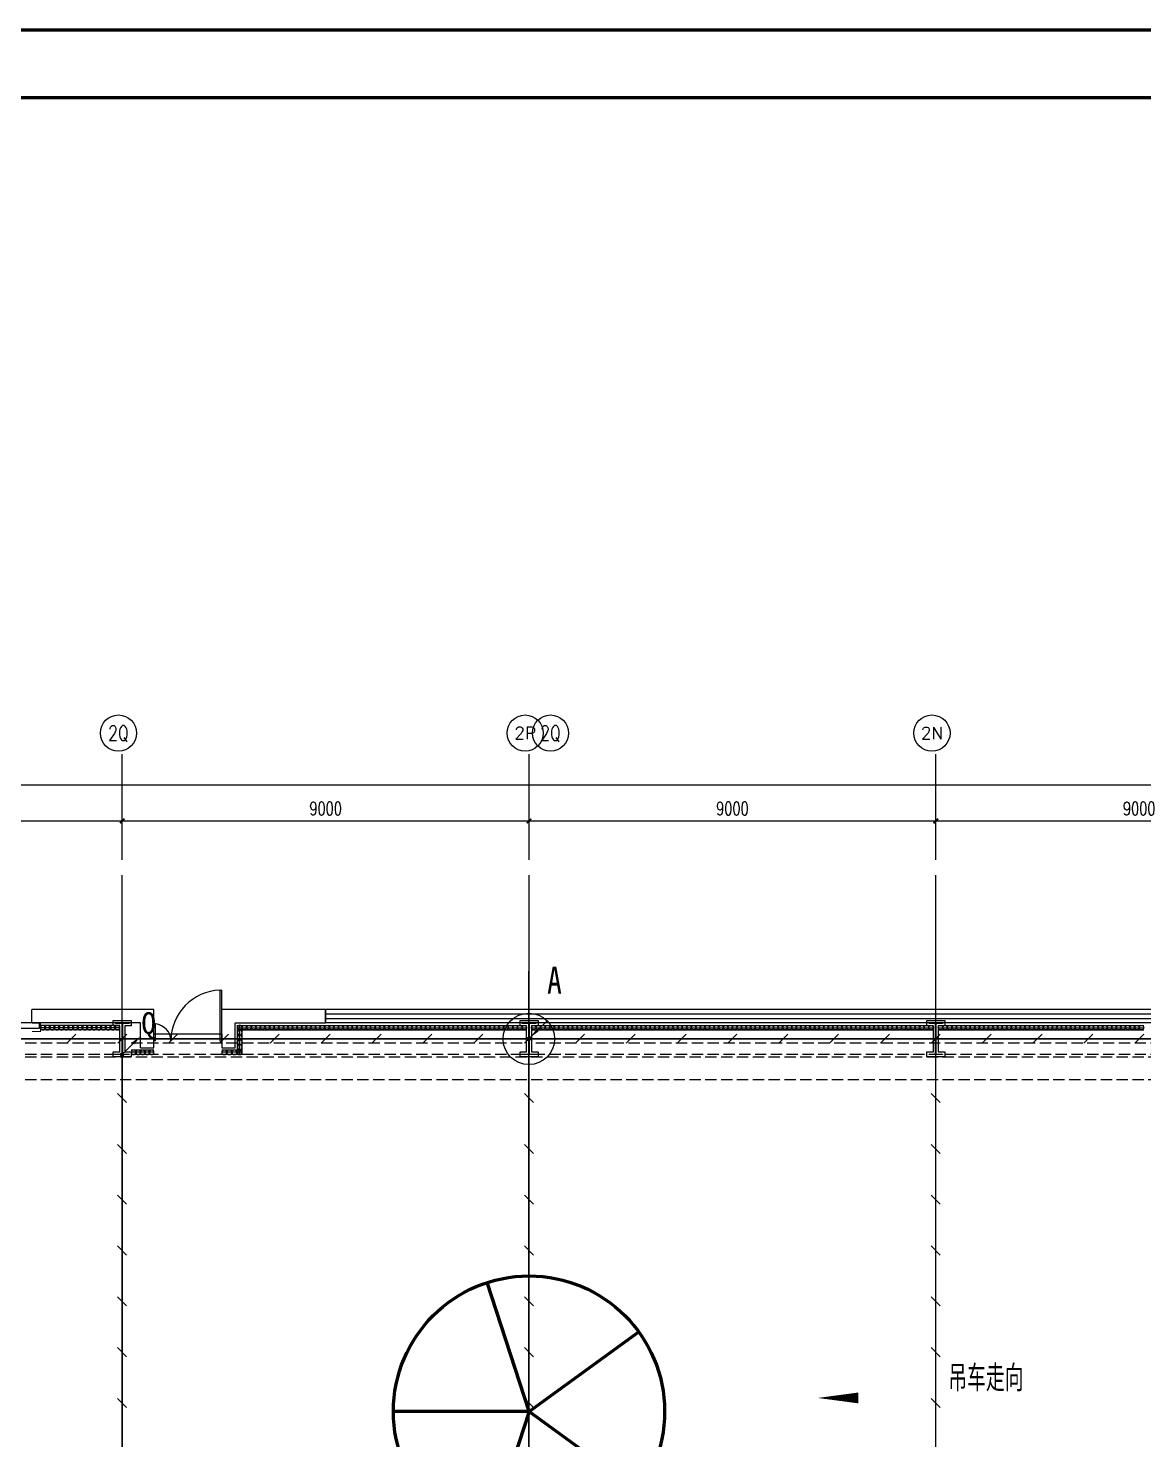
# Model space of a CAD drawing. Extents: x -1396510 to 1250330, y -1892470 to 1623980.
# Drawn here: x -256935 to -232253, y -998987 to -967742 of the extents above; entities that cross this region are included whole.
import ezdxf
from ezdxf.enums import TextEntityAlignment as Align

# ---------------------------------------------------------------- set-up
doc = ezdxf.new("R2010")
doc.units = 0
doc.header["$LTSCALE"] = 1000
doc.header["$MEASUREMENT"] = 0
for name, pattern in [('10平面$0$DASH', [0.35, 0.25, -0.1]), ('CENTER2', [1.125, 0.75, -0.125, 0.125, -0.125]), ('DASH', [0.35, 0.25, -0.1]), ('DOTE', [2.42, 2, -0.2, 0.02, -0.2])]:
    doc.linetypes.add(name, pattern=pattern)
doc.layers.get('Defpoints').update_dxf_attribs({"color": 210})
for name, color, linetype in [('0-cxFrame', 155, 'Continuous'), ('10平面$0$WINDOW', 4, 'Continuous'), ('A-AXIS-D', 1, 'Continuous'), ('A-AXIS-DOTE', 14, 'DOTE'), ('A-HATCH-2', 251, 'Continuous'), ('A-HRAIL', 173, 'Continuous'), ('A-LIN-V', 9, 'Continuous'), ('A-SFCE', 30, 'Continuous'), ('A-WINDOW', 140, 'Continuous'), ('AS-COLN', 6, 'Continuous'), ('AS-WALL', 40, 'Continuous'), ('LWIRE', 4, 'Continuous'), ('SHTLN', 4, 'Continuous'), ('TEL_TEXT', 7, 'Continuous'), ('WIRE-接地', 4, 'Continuous'), ('WIRE-照明', 1, 'Continuous'), ('建-窗', 4, 'Continuous'), ('建-箭头', 3, 'Continuous')]:
    doc.layers.add(name, color=color, linetype=linetype)
doc.layers.add('0-cxText', color=131, linetype='Continuous', lineweight=25)
doc.layers.add('A-云线2', color=3, linetype='Continuous', plot=False)
doc.styles.add('-宋体', font='', dxfattribs={"width": 0.8})
doc.styles.add('_TCH_AXIS', font='COMPLEX', dxfattribs={"bigfont": 'GBCBIG'})
doc.styles.add('_TCH_DIM_T3', font='SIMPLEX', dxfattribs={"width": 0.705882, "bigfont": 'GBCBIG'})
doc.styles.add('A-STANDARD', font='SIMPLEX', dxfattribs={"bigfont": 'GBCBIG'})
doc.styles.add('cx_tuming', font='simhei.ttf')
doc.styles.add('cx_tuqian1', font='')
doc.styles.get("Standard").update_dxf_attribs({"font": 'gbenor.shx', "bigfont": 'gbcbig.shx'})
doc.styles.add('宋体', font='')
doc.styles.add('黑体', font='simhei.ttf', dxfattribs={"height": 12})
doc.styles.get('-宋体').set_extended_font_data('SimSun')
doc.styles.get('cx_tuqian1').set_extended_font_data('SimSun')
doc.styles.get('宋体').set_extended_font_data('SimSun')
doc.dimstyles.new('_TCH_ARCH&&100', dxfattribs={"dimtxt": 297.5, "dimasz": 100, "dimexe": 100, "dimexo": 100, "dimgap": 126.25, "dimtad": 1, "dimdec": 0, "dimzin": 0, "dimdsep": 46, "dimtxsty": '_TCH_DIM_T3', "dimblk": 'ARCHTICK', "dimcen": 0.09, "dimclrt": 7, "dimazin": 2, "dimtfac": 1, "dimtdec": 0, "dimtix": 1, "dimtmove": 2, "dimatfit": 3, "dimfxl": 0, "dimtolj": 1, "dimtzin": 0, "dimarcsym": 0})

# ---------------------------------------------------------------- blocks, each defined once
blk = doc.blocks.new('WINDOW2DLIB$DYNSTYLE$00000005')
at = {"color": 0}
for points in [[(-0.5, 0.5), (-0.5, -0.5)], [(-0.5, 0.5), (0.5, 0.5)], [(0.5, -0.5), (0.5, 0.5)], [(0.5, 0.1667), (-0.5, 0.1667)], [(0.5, -0.1667), (-0.5, -0.1667)], [(-0.5, -0.5), (0.5, -0.5)]]:
    blk.add_lwpolyline(points, dxfattribs=at)
blk = doc.blocks.new('10平面$0$$DorLib2D$00000126')
at = {"color": 0, "linetype": 'Continuous'}
for p, q in [((-0.532, 0.5), (-0.532, 0.9)), ((0.532, 0.9), (0.532, 0.5))]:
    blk.add_line(p, q, dxfattribs=at)
at = {"color": 0, "linetype": '10平面$0$DASH'}
for p, q in [((-0.532, 0.9), (0.532, 0.9)), ((-0.532, 0.5), (0.532, 0.5))]:
    blk.add_line(p, q, dxfattribs=at)
blk = doc.blocks.new('DOOR2DLIB$SYSLIB$00000123')
at = {"color": 0}
for p, q in [((0.475, -0.001), (0.475, 0.752)), ((0.475, 0.752), (0.5, 0.752)), ((0.5, -0.001), (0.5, 0.752)), ((-0.5, 0), (-0.5, 0.252)), ((-0.475, 0.252), (-0.5, 0.252)), ((-0.475, 0), (-0.475, 0.252)), ((-0.475, 0), (-0.5, 0)), ((0.475, -0.001), (0.5, -0.001))]:
    blk.add_line(p, q, dxfattribs=at)
for centre, radius, start, end in [((0.505, -0.002), 0.755, 92.2493, 179.7238), ((-0.501, 0.003), 0.251, 359.7899, 84.0974)]:
    blk.add_arc(centre, radius, start, end, dxfattribs=at)
blk = doc.blocks.new('42343243')
at = {"layer": '10平面$0$WINDOW'}
blk.add_line((-252654, 1222620), (-254154, 1222620), dxfattribs=at)
at = {"layer": 'AS-WALL'}
for p, q in [((-254154, 1223170), (-256854, 1223170)), ((-256854, 1222870), (-256854, 1223170)), ((-254154, 1222620), (-254154, 1223170)), ((-250354, 1223170), (-252654, 1223170)), ((-252654, 1222620), (-252654, 1223170)), ((-250354, 1222870), (-250354, 1223170)), ((-254454, 1222870), (-256854, 1222870)), ((-254454, 1222320), (-254454, 1222870)), ((-254154, 1222320), (-254154, 1222620)), ((-252654, 1222620), (-252654, 1222320)), ((-252354, 1222870), (-250354, 1222870)), ((-252354, 1222320), (-252354, 1222870)), ((-254454, 1222320), (-254154, 1222320)), ((-252654, 1222320), (-252354, 1222320))]:
    blk.add_line(p, q, dxfattribs=at)
at = {"layer": '10平面$0$WINDOW', "zscale": 300}
for name, p, xscale, yscale, rotation in [('DOOR2DLIB$SYSLIB$00000123', (-253404, 1222470), -1500, -1500, 179.9999999999555), ('10平面$0$$DorLib2D$00000126', (-259354, 1223020), 5000, 300, 179.9999999999992)]:
    blk.add_blockref(name, p, dxfattribs=dict(at, xscale=xscale, yscale=yscale, rotation=rotation))
at = {"layer": '建-窗', "xscale": -20900, "yscale": -300, "zscale": 300, "rotation": 359.9999999994902}
blk.add_blockref('WINDOW2DLIB$DYNSTYLE$00000005', (-239904, 1223020), dxfattribs=at)
blk = doc.blocks.new('nt66')
at = {"layer": 'A-HATCH-2', "color": 8}
blk.add_lwpolyline([(-195840, 766870), (-195440, 766870), (-195440, 766758), (-195586, 766758), (-195586, 766182), (-195440, 766182), (-195440, 766070), (-195840, 766070), (-195840, 766182), (-195694, 766182), (-195694, 766758), (-195840, 766758)], close=True, dxfattribs=at)
at = {"layer": 'AS-COLN'}
blk.add_lwpolyline([(-195790, 766820), (-195490, 766820), (-195490, 766808), (-195636, 766808), (-195636, 766132), (-195490, 766132), (-195490, 766120), (-195790, 766120), (-195790, 766132), (-195644, 766132), (-195644, 766808), (-195790, 766808)], close=True, dxfattribs=at)
blk = doc.blocks.new('33333')
for p in [(-59214, -43900), (-50214, -43900), (-41214, -43900)]:
    blk.add_blockref('nt66', p)
blk = doc.blocks.new('w42343')
at = {"layer": 'A-HATCH-2', "color": 8, "linetype": 'DASH'}
for p, q in [((-263654, 722170), (-128354, 722170)), ((-263654, 721670), (-128354, 721670))]:
    blk.add_line(p, q, dxfattribs=at)
blk = doc.blocks.new('w4324324')
at = {"layer": 'A-HATCH-2', "color": 0, "lineweight": 60}
for q in [(-1694760, 686605), (-1697614, 684532), (-1691907, 684532), (-1696524, 681178), (-1692997, 681178)]:
    blk.add_line((-1694760, 683605), q, dxfattribs=at)
blk.add_circle((-1694760, 683605), 3000, dxfattribs=at)
blk = doc.blocks.new('ner546')
at = {"layer": 'A-LIN-V', "color": 8}
blk.add_blockref('w4324324', (631280, 43256), dxfattribs=at)
blk = doc.blocks.new('3333')
at = {"layer": 'A-SFCE', "const_width": 20}
blk.add_lwpolyline([(-227064, 766320), (-227064, 766510), (-227244, 766510), (-227244, 766320)], dxfattribs=at)
blk = doc.blocks.new('_ArchTick')
at = {"color": 0, "linetype": 'ByBlock', "const_width": 0.4}
blk.add_lwpolyline([(-0.5, -0.5), (0.5, 0.5)], dxfattribs=at)
blk = doc.blocks.new('*D5769')
at = {"layer": 'A-AXIS-D', "color": 0, "lineweight": -2, "transparency": 16777216}
for p, q in [((21300, 3960), (21300, 4920)), ((21300, 4820), (30300, 4820)), ((30300, 3960), (30300, 4920))]:
    blk.add_line(p, q, dxfattribs=at)
at = {"layer": 'Defpoints', "color": 0, "transparency": 16777216}
for p in [(30300, 4820), (21300, 3860), (30300, 3860)]:
    blk.add_point(p, dxfattribs=at)
at = {"layer": 'A-AXIS-D', "color": 0, "lineweight": -2, "transparency": 16777216, "xscale": 100, "yscale": 100, "zscale": 100, "rotation": 180}
blk.add_blockref('_ArchTick', (21300, 4820), dxfattribs=at)
at = {"layer": 'A-AXIS-D', "color": 0, "lineweight": -2, "transparency": 16777216, "xscale": 100, "yscale": 100, "zscale": 100}
blk.add_blockref('_ArchTick', (30300, 4820), dxfattribs=at)
at = {"layer": 'A-AXIS-D', "color": 7, "transparency": 16777216, "insert": (25800, 5095), "char_height": 297.5, "attachment_point": 5, "style": '_TCH_DIM_T3'}
blk.add_mtext('\\A1;9000', dxfattribs=at)
blk = doc.blocks.new('*D5770')
at = {"layer": 'A-AXIS-D', "color": 0, "lineweight": -2, "transparency": 16777216}
for p, q in [((30300, 3960), (30300, 4920)), ((30300, 4820), (39300, 4820)), ((39300, 3960), (39300, 4920))]:
    blk.add_line(p, q, dxfattribs=at)
at = {"layer": 'Defpoints', "color": 0, "transparency": 16777216}
for p in [(39300, 4820), (30300, 3860), (39300, 3860)]:
    blk.add_point(p, dxfattribs=at)
at = {"layer": 'A-AXIS-D', "color": 0, "lineweight": -2, "transparency": 16777216, "xscale": 100, "yscale": 100, "zscale": 100, "rotation": 180}
blk.add_blockref('_ArchTick', (30300, 4820), dxfattribs=at)
at = {"layer": 'A-AXIS-D', "color": 0, "lineweight": -2, "transparency": 16777216, "xscale": 100, "yscale": 100, "zscale": 100}
blk.add_blockref('_ArchTick', (39300, 4820), dxfattribs=at)
at = {"layer": 'A-AXIS-D', "color": 7, "transparency": 16777216, "insert": (34800, 5095), "char_height": 297.5, "attachment_point": 5, "style": '_TCH_DIM_T3'}
blk.add_mtext('\\A1;9000', dxfattribs=at)
blk = doc.blocks.new('*D5771')
at = {"layer": 'A-AXIS-D', "color": 0, "lineweight": -2, "transparency": 16777216}
for p, q in [((39300, 3960), (39300, 4920)), ((39300, 4820), (48300, 4820)), ((48300, 3960), (48300, 4920))]:
    blk.add_line(p, q, dxfattribs=at)
at = {"layer": 'Defpoints', "color": 0, "transparency": 16777216}
for p in [(48300, 4820), (39300, 3860), (48300, 3860)]:
    blk.add_point(p, dxfattribs=at)
at = {"layer": 'A-AXIS-D', "color": 0, "lineweight": -2, "transparency": 16777216, "xscale": 100, "yscale": 100, "zscale": 100, "rotation": 180}
blk.add_blockref('_ArchTick', (39300, 4820), dxfattribs=at)
at = {"layer": 'A-AXIS-D', "color": 0, "lineweight": -2, "transparency": 16777216, "xscale": 100, "yscale": 100, "zscale": 100}
blk.add_blockref('_ArchTick', (48300, 4820), dxfattribs=at)
at = {"layer": 'A-AXIS-D', "color": 7, "transparency": 16777216, "insert": (43800, 5095), "char_height": 297.5, "attachment_point": 5, "style": '_TCH_DIM_T3'}
blk.add_mtext('\\A1;9000', dxfattribs=at)
blk = doc.blocks.new('*D5772')
at = {"layer": 'A-AXIS-D', "color": 0, "lineweight": -2, "transparency": 16777216}
for p, q in [((48300, 3960), (48300, 4920)), ((48300, 4820), (57300, 4820)), ((57300, 3960), (57300, 4920))]:
    blk.add_line(p, q, dxfattribs=at)
at = {"layer": 'Defpoints', "color": 0, "transparency": 16777216}
for p in [(57300, 4820), (48300, 3860), (57300, 3860)]:
    blk.add_point(p, dxfattribs=at)
at = {"layer": 'A-AXIS-D', "color": 0, "lineweight": -2, "transparency": 16777216, "xscale": 100, "yscale": 100, "zscale": 100, "rotation": 180}
blk.add_blockref('_ArchTick', (48300, 4820), dxfattribs=at)
at = {"layer": 'A-AXIS-D', "color": 0, "lineweight": -2, "transparency": 16777216, "xscale": 100, "yscale": 100, "zscale": 100}
blk.add_blockref('_ArchTick', (57300, 4820), dxfattribs=at)
at = {"layer": 'A-AXIS-D', "color": 7, "transparency": 16777216, "insert": (52800, 5095), "char_height": 297.5, "attachment_point": 5, "style": '_TCH_DIM_T3'}
blk.add_mtext('\\A1;9000', dxfattribs=at)
blk = doc.blocks.new('*D5785')
at = {"layer": 'A-AXIS-D', "color": 0, "lineweight": -2, "transparency": 16777216}
for p, q in [((-900, 4060), (-900, 5720)), ((157100, 4060), (157100, 5720)), ((-900, 5620), (157100, 5620))]:
    blk.add_line(p, q, dxfattribs=at)
at = {"layer": 'Defpoints', "color": 0, "transparency": 16777216}
for p in [(157100, 5620), (-900, 3960), (157100, 3960)]:
    blk.add_point(p, dxfattribs=at)
at = {"layer": 'A-AXIS-D', "color": 0, "lineweight": -2, "transparency": 16777216, "xscale": 100, "yscale": 100, "zscale": 100, "rotation": 180}
blk.add_blockref('_ArchTick', (-900, 5620), dxfattribs=at)
at = {"layer": 'A-AXIS-D', "color": 0, "lineweight": -2, "transparency": 16777216, "xscale": 100, "yscale": 100, "zscale": 100}
blk.add_blockref('_ArchTick', (157100, 5620), dxfattribs=at)
at = {"layer": 'A-AXIS-D', "color": 7, "transparency": 16777216, "insert": (78100, 5895), "char_height": 297.5, "attachment_point": 5, "style": '_TCH_DIM_T3'}
blk.add_mtext('\\A1;158000', dxfattribs=at)
blk = doc.blocks.new('99平面图例外参$0$$LinePat$圆环')
for points in [[(0, 150), (300, 150)], [(0, 0), (300, 0)], [(0, -150), (300, -150)]]:
    blk.add_lwpolyline(points)
at = {"color": 0}
blk.add_circle((150, 0), 150, dxfattribs=at)
blk = doc.blocks.new('$TelecSys$00000008')
blk.add_line((0.4, 0.4), (-0.4, -0.4))
blk = doc.blocks.new('$TelecSys$00000078')
for p, q in [((1.15, 1.15), (0.55, 0.55)), ((0.104, 0.104), (0.104, 0.104)), ((-0.104, -0.104), (-0.104, -0.104))]:
    blk.add_line(p, q)
at = {"const_width": 0.142}
blk.add_lwpolyline([(-0.071, 0, 1), (0.071, 0, 1)], format="xyb", close=True, dxfattribs=at)
blk.add_solid([(0.62, 0.48), (0.48, 0.62), (0.1, 0.1)])
at = {"width": 0.8, "flags": 9}
blk.add_attdef('A', (0, 0), '', height=0.00002, dxfattribs=at)
blk = doc.blocks.new('$TelecSys$00000079')
for p, q in [((0.7, 0.7), (0, 0)), ((0.104, 0.104), (0.104, 0.104)), ((-0.104, -0.104), (-0.104, -0.104))]:
    blk.add_line(p, q)
at = {"const_width": 0.142}
blk.add_lwpolyline([(-0.071, 0, 1), (0.071, 0, 1)], format="xyb", close=True, dxfattribs=at)
blk.add_solid([(0.63, 0.77), (0.77, 0.63), (1.15, 1.15)])
at = {"width": 0.8, "flags": 9}
blk.add_attdef('A', (0, 0), '', height=0.00002, dxfattribs=at)
blk = doc.blocks.new('TK22.A0+1 L(Dragon)')
at = {"layer": '0-cxFrame', "color": 7, "const_width": 0.5}
blk.add_lwpolyline([(0, 0), (-1485, 0), (-1485, 841), (0, 841)], close=True, dxfattribs=at)
at = {"layer": '0-cxFrame', "const_width": 0.5}
blk.add_lwpolyline([(-80, 10), (-1465, 10), (-1465, 831), (-80, 831)], close=True, dxfattribs=at)
at = {"style": '黑体', "flags": 4}
blk.add_attdef('图幅', text='', height=3.3, dxfattribs=at).set_placement((-40, 3), align=Align.RIGHT)
at = {"layer": '0-cxText', "flags": 4}
for tag, height, style, p in [('建设单位', 3.5, 'cx_tuming', (-45, 240)), ('项目名称', 3.5, 'cx_tuming', (-45, 210)), ('子项名称', 3.5, 'cx_tuming', (-45, 180)), ('工程编号', 3.3, 'cx_tuqian1', (-35, 165)), ('图名1', 3.5, 'cx_tuming', (-45, 87)), ('图名2', 3.5, 'cx_tuming', (-45, 79)), ('图名3', 3.5, 'cx_tuming', (-45, 71)), ('出图日期', 3.3, 'cx_tuqian1', (-39, 60)), ('专业', 3.3, 'cx_tuqian1', (-55, 52)), ('图号', 3.3, 'cx_tuqian1', (-55, 44)), ('版次', 3.3, 'cx_tuqian1', (-20, 44))]:
    blk.add_attdef(tag, text='', height=height, dxfattribs=dict(at, style=style)).set_placement(p, align=Align.MIDDLE)
at = {"layer": 'Defpoints', "color": 6, "flags": 4}
for tag, height, style, p in [('tufu', 3.3, '黑体', (-12, 12)), ('dwfname', 4, 'cx_tuqian1', (-80, 3))]:
    blk.add_attdef(tag, text='', height=height, dxfattribs=dict(at, style=style)).set_placement(p, align=Align.RIGHT)
blk = doc.blocks.new('世赫2#厂房一层0821')
at = {"layer": 'A-AXIS-D'}
for centre in [(30215.1, 6766.1), (39215.1, 6766.1), (39775.1, 6766.1), (48215.1, 6766.1)]:
    blk.add_circle(centre, 400, dxfattribs=at)
at = {"layer": 'A-AXIS-DOTE', "color": 8, "ltscale": 2}
for p, q in [((30300, -87498.9), (30300, 6300)), ((39300, -87498.9), (39300, 6300)), ((48300, -87498.9), (48300, 6300)), ((163114.2, 0), (-11095.8, 0))]:
    blk.add_line(p, q, dxfattribs=at)
at = {"layer": 'A-SFCE', "linetype": 'DASH'}
for p, q in [((30150, -100), (21550, -100)), ((57150, -100), (39450, -100)), ((30150, -350), (21550, -350)), ((57150, -350), (39450, -350))]:
    blk.add_line(p, q, dxfattribs=at)
at = {"layer": 'A-SFCE', "color": 2, "linetype": 'DASH'}
for p, q in [((39150, -100), (30450, -100)), ((39150, -350), (30450, -350))]:
    blk.add_line(p, q, dxfattribs=at)
at = {"layer": '建-箭头', "color": 8}
blk.add_lwpolyline([(52587.2, -7951.1, 0, 0, 0), (45687.2, -7951.1, 0, 240, 0), (46587.2, -7951.1, 0, 0, 0)], format="xyseb", dxfattribs=at)
at = {"layer": 'A-HRAIL', "yscale": 0.3333333333111111, "zscale": 0.3333333333111111}
for p, xscale, rotation in [((28592.5, 244), -0.344473774357088, 359.999999999795), ((28695.9, 244), -0.344473774357088, 359.999999999795), ((28799.2, 244), -0.344473774357088, 359.999999999795), ((28902.6, 244), -0.344473774357088, 359.999999999795), ((29005.9, 244), -0.344473774357088, 359.999999999795), ((29109.2, 244), -0.344473774357088, 359.999999999795), ((29212.6, 244), -0.344473774357088, 359.999999999795), ((29315.9, 244), -0.344473774357088, 359.999999999795), ((29419.3, 244), -0.344473774357088, 359.999999999795), ((29522.6, 244), -0.344473774357088, 359.999999999795), ((29625.9, 244), -0.344473774357088, 359.999999999795), ((29729.3, 244), -0.344473774357088, 359.999999999795), ((29832.6, 244), -0.344473774357088, 359.999999999795), ((29936, 244), -0.344473774357088, 359.999999999795), ((30039.3, 244), -0.344473774357088, 359.999999999795), ((30142.7, 244), -0.344473774357088, 359.999999999795), ((30246, 244), -0.344473774357088, 359.999999999795), ((32900, 191.7), -0.3611111226889233, 270), ((32850, 244), 0.338412741900589, 2.033568827363012e-10), ((32900, 83.3), -0.3611111226889233, 270), ((32900, -25), -0.3611111226889233, 270), ((32951.5, 244), 0.338412741900589, 2.033568827363012e-10), ((33053, 244), 0.338412741900589, 2.033568827363012e-10), ((33154.6, 244), 0.338412741900589, 2.033568827363012e-10), ((33256.1, 244), 0.338412741900589, 2.033568827363012e-10), ((33357.6, 244), 0.338412741900589, 2.033568827363012e-10), ((33459.1, 244), 0.338412741900589, 2.033568827363012e-10), ((33560.7, 244), 0.338412741900589, 2.033568827363012e-10), ((33662.2, 244), 0.338412741900589, 2.033568827363012e-10), ((33763.7, 244), 0.338412741900589, 2.033568827363012e-10), ((33865.2, 244), 0.338412741900589, 2.033568827363012e-10), ((33966.8, 244), 0.338412741900589, 2.033568827363012e-10), ((34068.3, 244), 0.338412741900589, 2.033568827363012e-10), ((34169.8, 244), 0.338412741900589, 2.033568827363012e-10), ((34271.3, 244), 0.338412741900589, 2.033568827363012e-10), ((34372.9, 244), 0.338412741900589, 2.033568827363012e-10), ((34474.4, 244), 0.338412741900589, 2.033568827363012e-10), ((34575.9, 244), 0.338412741900589, 2.033568827363012e-10), ((34677.4, 244), 0.338412741900589, 2.033568827363012e-10), ((34779, 244), 0.338412741900589, 2.033568827363012e-10), ((34880.5, 244), 0.338412741900589, 2.033568827363012e-10), ((34982, 244), 0.338412741900589, 2.033568827363012e-10), ((35083.5, 244), 0.338412741900589, 2.033568827363012e-10), ((35185, 244), 0.338412741900589, 2.033568827363012e-10), ((35286.6, 244), 0.338412741900589, 2.033568827363012e-10), ((35388.1, 244), 0.338412741900589, 2.033568827363012e-10), ((35489.6, 244), 0.338412741900589, 2.033568827363012e-10), ((35591.1, 244), 0.338412741900589, 2.033568827363012e-10), ((35692.7, 244), 0.338412741900589, 2.033568827363012e-10), ((35794.2, 244), 0.338412741900589, 2.033568827363012e-10), ((35895.7, 244), 0.338412741900589, 2.033568827363012e-10), ((35997.2, 244), 0.338412741900589, 2.033568827363012e-10), ((36098.8, 244), 0.338412741900589, 2.033568827363012e-10), ((36200.3, 244), 0.338412741900589, 2.033568827363012e-10), ((36301.8, 244), 0.338412741900589, 2.033568827363012e-10), ((36403.3, 244), 0.338412741900589, 2.033568827363012e-10), ((36504.9, 244), 0.338412741900589, 2.033568827363012e-10), ((36606.4, 244), 0.338412741900589, 2.033568827363012e-10), ((36707.9, 244), 0.338412741900589, 2.033568827363012e-10), ((36809.4, 244), 0.338412741900589, 2.033568827363012e-10), ((36911, 244), 0.338412741900589, 2.033568827363012e-10), ((37012.5, 244), 0.338412741900589, 2.033568827363012e-10), ((37114, 244), 0.338412741900589, 2.033568827363012e-10), ((37215.5, 244), 0.338412741900589, 2.033568827363012e-10), ((37317, 244), 0.338412741900589, 2.033568827363012e-10), ((37418.6, 244), 0.338412741900589, 2.033568827363012e-10), ((37520.1, 244), 0.338412741900589, 2.033568827363012e-10), ((37621.6, 244), 0.338412741900589, 2.033568827363012e-10), ((37723.1, 244), 0.338412741900589, 2.033568827363012e-10), ((37824.7, 244), 0.338412741900589, 2.033568827363012e-10), ((37926.2, 244), 0.338412741900589, 2.033568827363012e-10), ((38027.7, 244), 0.338412741900589, 2.033568827363012e-10), ((38129.2, 244), 0.338412741900589, 2.033568827363012e-10), ((38230.8, 244), 0.338412741900589, 2.033568827363012e-10), ((38332.3, 244), 0.338412741900589, 2.033568827363012e-10), ((38433.8, 244), 0.338412741900589, 2.033568827363012e-10), ((38535.3, 244), 0.338412741900589, 2.033568827363012e-10), ((38636.9, 244), 0.338412741900589, 2.033568827363012e-10), ((38738.4, 244), 0.338412741900589, 2.033568827363012e-10), ((38839.9, 244), 0.338412741900589, 2.033568827363012e-10), ((38941.4, 244), 0.338412741900589, 2.033568827363012e-10), ((39043, 244), 0.338412741900589, 2.033568827363012e-10), ((39144.5, 244), 0.338412741900589, 2.033568827363012e-10), ((39354, 244), 0.3368181817957273, 2.032837260091426e-10), ((39455, 244), 0.3368181817957273, 2.032837260091426e-10), ((39556.1, 244), 0.3368181817957273, 2.032837260091426e-10), ((39657.1, 244), 0.3368181817957273, 2.032837260091426e-10), ((39758.2, 244), 0.3368181817957273, 2.032837260091426e-10), ((39859.2, 244), 0.3368181817957273, 2.032837260091426e-10), ((39960.3, 244), 0.3368181817957273, 2.032837260091426e-10), ((40061.3, 244), 0.3368181817957273, 2.032837260091426e-10), ((40162.4, 244), 0.3368181817957273, 2.032837260091426e-10), ((40263.4, 244), 0.3368181817957273, 2.032837260091426e-10), ((40364.5, 244), 0.3368181817957273, 2.032837260091426e-10), ((40465.5, 244), 0.3368181817957273, 2.032837260091426e-10), ((40566.5, 244), 0.3368181817957273, 2.032837260091426e-10), ((40667.6, 244), 0.3368181817957273, 2.032837260091426e-10), ((40768.6, 244), 0.3368181817957273, 2.032837260091426e-10), ((40869.7, 244), 0.3368181817957273, 2.032837260091426e-10), ((40970.7, 244), 0.3368181817957273, 2.032837260091426e-10), ((41071.8, 244), 0.3368181817957273, 2.032837260091426e-10), ((41172.8, 244), 0.3368181817957273, 2.032837260091426e-10), ((41273.9, 244), 0.3368181817957273, 2.032837260091426e-10), ((41374.9, 244), 0.3368181817957273, 2.032837260091426e-10), ((41476, 244), 0.3368181817957273, 2.032837260091426e-10), ((41577, 244), 0.3368181817957273, 2.032837260091426e-10), ((41678, 244), 0.3368181817957273, 2.032837260091426e-10), ((41779.1, 244), 0.3368181817957273, 2.032837260091426e-10), ((41880.1, 244), 0.3368181817957273, 2.032837260091426e-10), ((41981.2, 244), 0.3368181817957273, 2.032837260091426e-10), ((42082.2, 244), 0.3368181817957273, 2.032837260091426e-10), ((42183.3, 244), 0.3368181817957273, 2.032837260091426e-10), ((42284.3, 244), 0.3368181817957273, 2.032837260091426e-10), ((42385.4, 244), 0.3368181817957273, 2.032837260091426e-10), ((42486.4, 244), 0.3368181817957273, 2.032837260091426e-10), ((42587.5, 244), 0.3368181817957273, 2.032837260091426e-10), ((42688.5, 244), 0.3368181817957273, 2.032837260091426e-10), ((42789.5, 244), 0.3368181817957273, 2.032837260091426e-10), ((42890.6, 244), 0.3368181817957273, 2.032837260091426e-10), ((42991.6, 244), 0.3368181817957273, 2.032837260091426e-10), ((43092.7, 244), 0.3368181817957273, 2.032837260091426e-10), ((43193.7, 244), 0.3368181817957273, 2.032837260091426e-10), ((43294.8, 244), 0.3368181817957273, 2.032837260091426e-10), ((43395.8, 244), 0.3368181817957273, 2.032837260091426e-10), ((43496.9, 244), 0.3368181817957273, 2.032837260091426e-10), ((43597.9, 244), 0.3368181817957273, 2.032837260091426e-10), ((43699, 244), 0.3368181817957273, 2.032837260091426e-10), ((43800, 244), 0.3368181817957273, 2.032837260091426e-10), ((43901, 244), 0.3368181817957273, 2.032837260091426e-10), ((44002.1, 244), 0.3368181817957273, 2.032837260091426e-10), ((44103.1, 244), 0.3368181817957273, 2.032837260091426e-10), ((44204.2, 244), 0.3368181817957273, 2.032837260091426e-10), ((44305.2, 244), 0.3368181817957273, 2.032837260091426e-10), ((44406.3, 244), 0.3368181817957273, 2.032837260091426e-10), ((44507.3, 244), 0.3368181817957273, 2.032837260091426e-10), ((44608.4, 244), 0.3368181817957273, 2.032837260091426e-10), ((44709.4, 244), 0.3368181817957273, 2.032837260091426e-10), ((44810.5, 244), 0.3368181817957273, 2.032837260091426e-10), ((44911.5, 244), 0.3368181817957273, 2.032837260091426e-10), ((45012.5, 244), 0.3368181817957273, 2.032837260091426e-10), ((45113.6, 244), 0.3368181817957273, 2.032837260091426e-10), ((45214.6, 244), 0.3368181817957273, 2.032837260091426e-10), ((45315.7, 244), 0.3368181817957273, 2.032837260091426e-10), ((45416.7, 244), 0.3368181817957273, 2.032837260091426e-10), ((45517.8, 244), 0.3368181817957273, 2.032837260091426e-10), ((45618.8, 244), 0.3368181817957273, 2.032837260091426e-10), ((45719.9, 244), 0.3368181817957273, 2.032837260091426e-10), ((45820.9, 244), 0.3368181817957273, 2.032837260091426e-10), ((45922, 244), 0.3368181817957273, 2.032837260091426e-10), ((46023, 244), 0.3368181817957273, 2.032837260091426e-10), ((46124, 244), 0.3368181817957273, 2.032837260091426e-10), ((46225.1, 244), 0.3368181817957273, 2.032837260091426e-10), ((46326.1, 244), 0.3368181817957273, 2.032837260091426e-10), ((46427.2, 244), 0.3368181817957273, 2.032837260091426e-10), ((46528.2, 244), 0.3368181817957273, 2.032837260091426e-10), ((46629.3, 244), 0.3368181817957273, 2.032837260091426e-10), ((46730.3, 244), 0.3368181817957273, 2.032837260091426e-10), ((46831.4, 244), 0.3368181817957273, 2.032837260091426e-10), ((46932.4, 244), 0.3368181817957273, 2.032837260091426e-10), ((47033.5, 244), 0.3368181817957273, 2.032837260091426e-10), ((47134.5, 244), 0.3368181817957273, 2.032837260091426e-10), ((47235.5, 244), 0.3368181817957273, 2.032837260091426e-10), ((47336.6, 244), 0.3368181817957273, 2.032837260091426e-10), ((47437.6, 244), 0.3368181817957273, 2.032837260091426e-10), ((47538.7, 244), 0.3368181817957273, 2.032837260091426e-10), ((47639.7, 244), 0.3368181817957273, 2.032837260091426e-10), ((47740.8, 244), 0.3368181817957273, 2.032837260091426e-10), ((47841.8, 244), 0.3368181817957273, 2.032837260091426e-10), ((47942.9, 244), 0.3368181817957273, 2.032837260091426e-10), ((48043.9, 244), 0.3368181817957273, 2.032837260091426e-10), ((48145, 244), 0.3368181817957273, 2.032837260091426e-10), ((48354, 244), 0.3368181817957239, 2.040338504593629e-10), ((48455, 244), 0.3368181817957239, 2.040338504593629e-10), ((48556.1, 244), 0.3368181817957239, 2.040338504593629e-10), ((48657.1, 244), 0.3368181817957239, 2.040338504593629e-10), ((48758.2, 244), 0.3368181817957239, 2.040338504593629e-10), ((48859.2, 244), 0.3368181817957239, 2.040338504593629e-10), ((48960.3, 244), 0.3368181817957239, 2.040338504593629e-10), ((49061.3, 244), 0.3368181817957239, 2.040338504593629e-10), ((49162.4, 244), 0.3368181817957239, 2.040338504593629e-10), ((49263.4, 244), 0.3368181817957239, 2.040338504593629e-10), ((49364.5, 244), 0.3368181817957239, 2.040338504593629e-10), ((49465.5, 244), 0.3368181817957239, 2.040338504593629e-10), ((49566.5, 244), 0.3368181817957239, 2.040338504593629e-10), ((49667.6, 244), 0.3368181817957239, 2.040338504593629e-10), ((49768.6, 244), 0.3368181817957239, 2.040338504593629e-10), ((49869.7, 244), 0.3368181817957239, 2.040338504593629e-10), ((49970.7, 244), 0.3368181817957239, 2.040338504593629e-10), ((50071.8, 244), 0.3368181817957239, 2.040338504593629e-10), ((50172.8, 244), 0.3368181817957239, 2.040338504593629e-10), ((50273.9, 244), 0.3368181817957239, 2.040338504593629e-10), ((50374.9, 244), 0.3368181817957239, 2.040338504593629e-10), ((50476, 244), 0.3368181817957239, 2.040338504593629e-10), ((50577, 244), 0.3368181817957239, 2.040338504593629e-10), ((50678, 244), 0.3368181817957239, 2.040338504593629e-10), ((50779.1, 244), 0.3368181817957239, 2.040338504593629e-10), ((50880.1, 244), 0.3368181817957239, 2.040338504593629e-10), ((50981.2, 244), 0.3368181817957239, 2.040338504593629e-10), ((51082.2, 244), 0.3368181817957239, 2.040338504593629e-10), ((51183.3, 244), 0.3368181817957239, 2.040338504593629e-10), ((51284.3, 244), 0.3368181817957239, 2.040338504593629e-10), ((51385.4, 244), 0.3368181817957239, 2.040338504593629e-10), ((51486.4, 244), 0.3368181817957239, 2.040338504593629e-10), ((51587.5, 244), 0.3368181817957239, 2.040338504593629e-10), ((51688.5, 244), 0.3368181817957239, 2.040338504593629e-10), ((51789.5, 244), 0.3368181817957239, 2.040338504593629e-10), ((51890.6, 244), 0.3368181817957239, 2.040338504593629e-10), ((51991.6, 244), 0.3368181817957239, 2.040338504593629e-10), ((52092.7, 244), 0.3368181817957239, 2.040338504593629e-10), ((52193.7, 244), 0.3368181817957239, 2.040338504593629e-10), ((52294.8, 244), 0.3368181817957239, 2.040338504593629e-10), ((52395.8, 244), 0.3368181817957239, 2.040338504593629e-10), ((52496.9, 244), 0.3368181817957239, 2.040338504593629e-10), ((52597.9, 244), 0.3368181817957239, 2.040338504593629e-10), ((52699, 244), 0.3368181817957239, 2.040338504593629e-10), ((52800, 244), 0.3368181817957239, 2.040338504593629e-10), ((32900, -133.3), -0.3611111226889233, 270), ((32900, -241.7), -0.3611111226889233, 270), ((32900, -350), -0.3611111226889233, 270)]:
    blk.add_blockref('99平面图例外参$0$$LinePat$圆环', p, dxfattribs=dict(at, xscale=xscale, rotation=rotation))
for p, xscale in [((30600, -300), -0.3333327848855343), ((30700, -300), -0.3333327848855343), ((30800, -300), -0.3333327848855343), ((30900, -300), -0.3333327848855343), ((31000, -300), -0.3333327848855343), ((32612.5, -300), -0.3749999998826196), ((32725, -300), -0.3749999998826196), ((32837.5, -300), -0.3749999998826196), ((32950, -300), -0.3749999998826196)]:
    blk.add_blockref('99平面图例外参$0$$LinePat$圆环', p, dxfattribs=dict(at, xscale=xscale))
at = {"layer": 'A-LIN-V', "color": 8, "rotation": 90.00000000000001}
blk.add_blockref('ner546', (766160.7, 1055230), dxfattribs=at)
at = {"layer": 'A-SFCE', "xscale": -1, "rotation": 270}
blk.add_blockref('3333', (-738020.8, 227404.2), dxfattribs=at)
at = {"layer": 'A-WINDOW'}
for name, p in [('42343243', (285154.2, -1222520)), ('33333', (285154.2, -722570)), ('w42343', (285154.2, -722570))]:
    blk.add_blockref(name, p, dxfattribs=at)
at = {"layer": 'A-AXIS-D', "color": 7, "style": '_TCH_AXIS', "width": 0.807692}
for p, p2 in [((29988.1, 6602.2), (30442.1, 6602.2)), ((39548.1, 6602.2), (40002.1, 6602.2))]:
    blk.add_text('2Q', height=327.87, dxfattribs=at).set_placement(p, p2, align=Align.FIT)
at = {"layer": 'A-AXIS-D', "color": 7, "style": '_TCH_AXIS'}
for s, height, p, p2 in [('2P', 276.42, (38971.6, 6627.9), (39458.6, 6627.9)), ('2N', 265.5, (47968.6, 6633.4), (48461.6, 6633.4))]:
    blk.add_text(s, height=height, dxfattribs=at).set_placement(p, p2, align=Align.FIT)
at = {"layer": '建-箭头', "color": 7, "style": 'A-STANDARD'}
blk.add_text('吊车走向', height=578.72, dxfattribs=at).set_placement((48574.8, -7804.2))
at = {"layer": 'A-AXIS-D'}
for base, p1, p2, picture, middle in [((157100, 5620), (-900, 3960), (157100, 3960), '*D5785', (78100, 5895)), ((30300, 4820), (21300, 3860), (30300, 3860), '*D5769', (25800, 5095)), ((39300, 4820), (30300, 3860), (39300, 3860), '*D5770', (34800, 5095)), ((48300, 4820), (39300, 3860), (48300, 3860), '*D5771', (43800, 5095)), ((57300, 4820), (48300, 3860), (57300, 3860), '*D5772', (52800, 5095))]:
    dim = blk.add_linear_dim(base=base, p1=p1, p2=p2, angle=0, dimstyle='_TCH_ARCH&&100', dxfattribs=at)
    dim.commit()
    dim.dimension.update_dxf_attribs({"geometry": picture, "text_midpoint": middle, "dimtype": 161})

msp = doc.modelspace()

# ---------------------------------------------------------------- linework, layer by layer
at = {"layer": 'WIRE-接地', "linetype": 'CENTER2', "const_width": 35}
for points in [[(-245858.2, -990114), (-245858.2, -988614)], [(-285160, -1072610), (-128850.2, -1072610), (-128850.2, -990110), (-263858.2, -990110)], [(-254858.2, -1072610), (-254858.2, -990110)], [(-245858.2, -990110), (-245858.2, -1072610)], [(-236858.2, -1072610), (-236858.2, -990110)]]:
    msp.add_lwpolyline(points, dxfattribs=at)
at = {"layer": 'WIRE-照明', "color": 6, "linetype": 'Continuous'}
msp.add_circle((-245858.2, -990114), 569.2, dxfattribs=at)

# ---------------------------------------------------------------- block references
at = {"layer": '0-cxFrame', "xscale": 150, "yscale": 150, "zscale": 150}
msp.add_blockref('TK22.A0+1 L(Dragon)', (-96485, -1093930), dxfattribs=at)
at = {"layer": 'A-云线2'}
msp.add_blockref('世赫2#厂房一层0821', (-285154.2, -990110), dxfattribs=at)
at = {"layer": 'LWIRE', "xscale": 350, "yscale": 350, "zscale": 350}
msp.add_blockref('$TelecSys$00000078', (-245858.2, -990114), dxfattribs=at)
at = {"layer": 'LWIRE', "xscale": -350, "yscale": 350, "zscale": 350, "rotation": 270}
msp.add_blockref('$TelecSys$00000079', (-254858.2, -990460), dxfattribs=at)
at = {"layer": 'SHTLN', "xscale": 250, "yscale": 250, "zscale": 250}
for p, rotation in [((-255979.2, -990110), 180), ((-254854.2, -990110), 180), ((-253729.2, -990110), 180), ((-252604.2, -990110), 180), ((-251479.2, -990110), 180), ((-250354.2, -990110), 180), ((-249229.2, -990110), 180), ((-248104.2, -990110), 180), ((-246979.2, -990110), 180), ((-245854.2, -990110), 180), ((-244729.2, -990110), 180), ((-243604.2, -990110), 180), ((-242479.2, -990110), 180), ((-241354.2, -990110), 180), ((-240229.2, -990110), 180), ((-239104.2, -990110), 180), ((-237979.2, -990110), 180), ((-236854.2, -990110), 180), ((-235729.2, -990110), 180), ((-234604.2, -990110), 180), ((-233479.2, -990110), 180), ((-232354.2, -990110), 180), ((-254858.2, -991422.5), 90), ((-245858.2, -991422.5), 270), ((-236858.2, -991422.5), 90), ((-254858.2, -992547.5), 90), ((-245858.2, -992547.5), 270), ((-236858.2, -992547.5), 90), ((-254858.2, -993672.5), 90), ((-245858.2, -993672.5), 270), ((-236858.2, -993672.5), 90), ((-254858.2, -994797.5), 90), ((-245858.2, -994797.5), 270), ((-236858.2, -994797.5), 90), ((-254858.2, -995922.5), 90), ((-245858.2, -995922.5), 270), ((-236858.2, -995922.5), 90), ((-254858.2, -997047.5), 90), ((-245858.2, -997047.5), 270), ((-236858.2, -997047.5), 90), ((-254858.2, -998172.5), 90), ((-245858.2, -998172.5), 270), ((-236858.2, -998172.5), 90)]:
    msp.add_blockref('$TelecSys$00000008', p, dxfattribs=dict(at, rotation=rotation))

# ---------------------------------------------------------------- texts
at = {"layer": 'TEL_TEXT', "style": '-宋体', "width": 0.8}
msp.add_text('A', height=600, dxfattribs=at).set_placement((-245454.4, -989115))
at = {"layer": 'TEL_TEXT', "style": '宋体'}
msp.add_text('Q', height=478.5, dxfattribs=at).set_placement((-254431.8, -990002.1))

doc.saveas('drawing.dxf')
